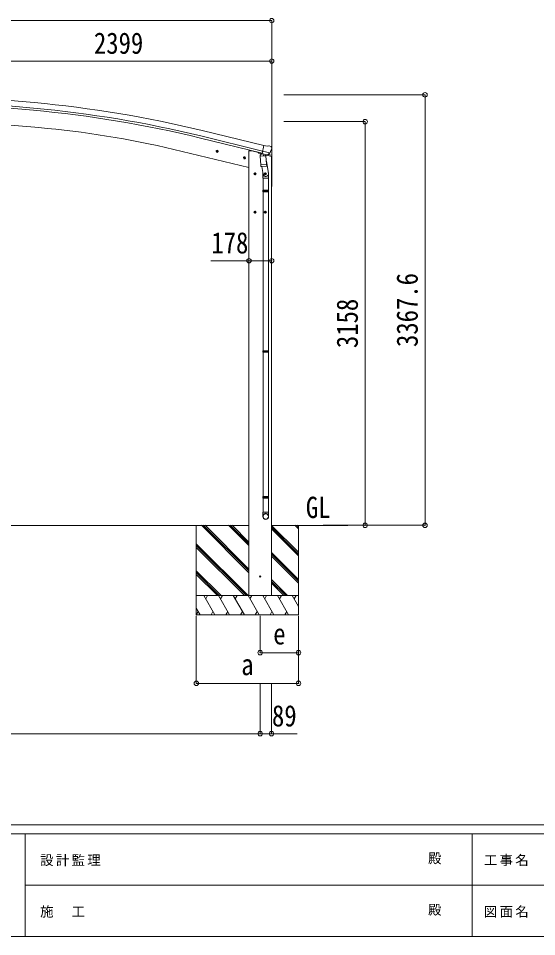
# Model space of a CAD drawing. Units: millimetres at full size, sheet at 1:35. Extents: x -9783 to 9892, y -6828 to 6752.
# Drawn here: x -4022 to 36, y -6828 to 355 of the extents above; entities that cross this region are included whole.
import ezdxf
from ezdxf.enums import TextEntityAlignment as Align

# ---------------------------------------------------------------- set-up
doc = ezdxf.new("R2010")
doc.units = ezdxf.units.MM
doc.header["$LTSCALE"] = 35
doc.header["$PDMODE"] = 32
doc.header["$PDSIZE"] = 35
for name, color, linetype, lineweight in [('0-0_0', 7, 'Continuous', 9), ('0-1_本体', 4, 'Continuous', 9), ('0-2_部品', 7, 'Continuous', 9), ('0-3_ELV2', 3, 'Continuous', 9), ('0-A_寸法', 6, 'Continuous', 9), ('F-0_240', 7, 'Continuous', 9)]:
    doc.layers.add(name, color=color, linetype=linetype, lineweight=lineweight)
doc.styles.add('ＭＳ ゴシック', font='')
doc.styles.get('ＭＳ ゴシック').set_extended_font_data('MS Gothic')

msp = doc.modelspace()

# ---------------------------------------------------------------- linework, layer by layer
at = {"layer": '0-0_0', "color": 6}
for p, q in [((-837.73, -3610.59), (-837.73, -242.99)), ((-1306.75, -452.59), (-1306.75, -3610.59))]:
    msp.add_line(p, q, dxfattribs=at)
at = {"layer": '0-0_0'}
for p, q in [((-2217.53, -3610.63), (-4803.99, -3610.63)), ((-2628.53, -3610.58), (-2628.53, -4310.58)), ((-2217.53, -3981.59), (-2588.55, -3610.58)), ((-2217.53, -3967.45), (-2574.41, -3610.58)), ((-2217.53, -3953.31), (-2560.26, -3610.58)), ((-2217.53, -3769.46), (-2376.42, -3610.58)), ((-2217.53, -3755.32), (-2362.27, -3610.58)), ((-2217.53, -3741.18), (-2348.13, -3610.58)), ((-1442.65, -3610.63), (-2039.53, -3610.63)), ((-1828.53, -3821.81), (-2039.53, -3610.81)), ((-1828.53, -3835.95), (-2039.53, -3624.96)), ((-1828.53, -3850.1), (-2039.53, -3639.1)), ((-1828.53, -3637.97), (-1855.92, -3610.58)), ((-1828.53, -3623.82), (-1841.77, -3610.58)), ((-1828.53, -3610.63), (-1828.53, -4310.58)), ((-2222.39, -4160.58), (-2628.53, -3754.44)), ((-2236.53, -4160.58), (-2628.53, -3768.59)), ((-2250.68, -4160.58), (-2628.53, -3782.73)), ((-1828.53, -4033.94), (-2039.53, -3822.94)), ((-1828.53, -4048.08), (-2039.53, -3837.09)), ((-1828.53, -4062.23), (-2039.53, -3851.23)), ((-2434.53, -4160.58), (-2628.53, -3966.58)), ((-2448.67, -4160.58), (-2628.53, -3980.72)), ((-2462.81, -4160.58), (-2628.53, -3994.86)), ((-1914.03, -4160.58), (-2039.53, -4035.08)), ((-1928.17, -4160.58), (-2039.53, -4049.22)), ((-1942.31, -4160.58), (-2039.53, -4063.36)), ((-2628.53, -4160.58), (-1828.53, -4160.58)), ((-2483.15, -4310.58), (-2569.75, -4160.58)), ((-2554.75, -4186.56), (-2539.75, -4160.58)), ((-2367.68, -4310.58), (-2454.28, -4160.58)), ((-2424.28, -4160.58), (-2439.28, -4186.56)), ((-2252.21, -4310.58), (-2338.81, -4160.58)), ((-2323.81, -4186.56), (-2308.81, -4160.58)), ((-2136.74, -4310.58), (-2223.34, -4160.58)), ((-2217.53, -4160.58), (-2039.53, -4160.58)), ((-2208.34, -4186.56), (-2193.34, -4160.58)), ((-2021.27, -4310.58), (-2107.87, -4160.58)), ((-2092.87, -4186.57), (-2077.87, -4160.58)), ((-1905.8, -4310.58), (-1992.4, -4160.58)), ((-1977.4, -4186.57), (-1962.4, -4160.58)), ((-1828.53, -4244.42), (-1876.94, -4160.58)), ((-1861.93, -4186.56), (-1846.93, -4160.58)), ((-2598.62, -4310.58), (-2628.53, -4258.77)), ((-2613.62, -4284.6), (-2628.53, -4310.44)), ((-2498.15, -4284.6), (-2513.15, -4310.58)), ((-2382.68, -4284.6), (-2397.68, -4310.58)), ((-2267.21, -4284.6), (-2282.21, -4310.58)), ((-2151.74, -4284.6), (-2166.74, -4310.58)), ((-2036.27, -4284.6), (-2051.27, -4310.58)), ((-1920.8, -4284.6), (-1935.8, -4310.58)), ((-1828.53, -4310.58), (-2628.53, -4310.58))]:
    msp.add_line(p, q, dxfattribs=at)
msp.add_circle((-2128.53, -4010.58), 5, dxfattribs=at)
at = {"layer": '0-1_本体'}
for p, q in [((-3898.55, -304.03), (-4375.86, -260.71)), ((-3903.98, -363.78), (-4381.25, -320.47)), ((-3902.46, -347.07), (-4379.58, -303.76)), ((-4399.8, -452.25), (-3861.87, -499.32)), ((-2592.08, -564.85), (-2109.07, -682.35)), ((-2099, -640.43), (-2581.85, -522.86)), ((-2113.01, -698.78), (-2596.05, -581.16)), ((-2805.63, -669.39), (-2217.53, -810.58)), ((-2217.53, -680.58), (-2193.53, -680.58)), ((-2217.53, -680.58), (-2217.53, -4160.58)), ((-2141.53, -693.07), (-2193.53, -680.58)), ((-2039.53, -4160.58), (-2039.53, -724.03))]:
    msp.add_line(p, q, dxfattribs=at)
at = {"layer": '0-1_本体', "color": 6}
msp.add_line((-2215.86, -1540.77), (-2037.86, -1540.77), dxfattribs=at)
at = {"layer": '0-1_本体'}
for centre, radius, start, end in [((-4712.57, -9272.6), 8962.23, 76.31388, 84.81388), ((-4712.57, -9272.6), 9005.44, 76.31388, 84.81388), ((-4712.57, -9272.6), 8945.44, 76.31388, 84.81388), ((-4508.13, -7877.72), 7406.65, 76.7111, 84.99429)]:
    msp.add_arc(centre, radius, start, end, dxfattribs=at)
at = {"layer": '0-2_部品'}
for p, q in [((-2072.77, -645.72), (-2098.7, -639.5)), ((-2072.77, -645.72), (-2059.51, -643.03)), ((-2045.03, -646.21), (-2058.21, -643.05)), ((-2455.04, -686.82), (-2474.49, -682.15)), ((-2472.06, -682.73), (-2466.9, -677.29)), ((-2469.93, -689.93), (-2472.06, -682.73)), ((-2467.1, -694.21), (-2462.43, -674.76)), ((-2466.9, -677.29), (-2459.6, -679.04)), ((-2459.6, -679.04), (-2457.47, -686.24)), ((-2141.53, -691.83), (-2141.53, -695.6)), ((-2118.28, -705.12), (-2137.69, -700.46)), ((-2114.34, -700.78), (-2127.65, -716.09)), ((-2127.65, -716.09), (-2127.21, -722.44)), ((-2113.39, -700.71), (-2114.34, -700.78)), ((-2110.31, -703.18), (-2111.84, -702.82)), ((-2073.61, -711.99), (-2110.31, -703.18)), ((-2051.76, -697.34), (-2109.27, -683.54)), ((-2104.36, -705.01), (-2103.34, -719.61)), ((-2076.15, -714), (-2101.96, -720.44)), ((-2084.84, -716.17), (-2084.61, -719.46)), ((-2071.33, -712.82), (-2078.85, -711.02)), ((-2036.97, -724.64), (-2078.67, -714.63)), ((-2075.45, -712.22), (-2075.39, -712.96)), ((-2072.08, -712.36), (-2073.61, -711.99)), ((-2068.62, -712.25), (-2052.24, -697.76)), ((-2064.66, -708.74), (-2039.27, -714.83)), ((-2041.93, -648.46), (-2038.07, -654.76)), ((-2037.71, -657.04), (-2037.99, -658.19)), ((-2036.97, -717.75), (-2036.97, -724.64)), ((-2241.11, -738.18), (-2260.55, -733.51)), ((-2258.13, -734.09), (-2252.96, -728.65)), ((-2256, -741.29), (-2258.13, -734.09)), ((-2253.17, -745.57), (-2248.5, -726.12)), ((-2252.96, -728.65), (-2245.66, -730.4)), ((-2245.66, -730.4), (-2243.53, -737.6)), ((-2128.75, -722.55), (-2083.07, -719.35)), ((-2124.08, -789.38), (-2128.75, -722.55)), ((-2124.08, -789.38), (-2078.39, -786.19)), ((-2124.07, -789.38), (-2123.18, -802.08)), ((-2083.07, -719.35), (-2078.39, -786.19)), ((-2080.12, -761.42), (-2064.21, -857.59)), ((-2077.53, -798.65), (-2078.41, -786.19)), ((-2178.53, -860.82), (-2158.53, -860.82)), ((-2175.03, -857.07), (-2168.53, -853.32)), ((-2168.53, -870.82), (-2168.53, -850.82)), ((-2168.53, -853.32), (-2162.03, -857.07)), ((-2162.03, -857.07), (-2162.03, -864.58)), ((-2079.38, -800.79), (-2121.07, -803.71)), ((-2115.65, -803.33), (-2104.91, -866.91)), ((-2108.06, -860.1), (-2108.06, -894.75)), ((-2098.53, -860.82), (-2078.53, -860.82)), ((-2095.03, -857.07), (-2088.53, -853.32)), ((-2088.53, -870.82), (-2088.53, -850.82)), ((-2088.53, -853.32), (-2082.03, -857.07)), ((-2082.03, -857.07), (-2082.03, -864.58)), ((-2077.93, -800.01), (-2077.93, -800.01)), ((-2062.06, -894.75), (-2062.06, -860.4)), ((-2162.03, -864.58), (-2168.53, -868.33)), ((-2108.06, -894.75), (-2062.06, -894.75)), ((-2106.06, -894.75), (-2106.06, -988.75)), ((-2082.03, -864.58), (-2088.53, -868.33)), ((-2064.06, -894.75), (-2064.06, -988.75)), ((-2108.06, -990.75), (-2107.06, -988.75)), ((-2108.06, -990.75), (-2062.06, -990.75)), ((-2108.06, -990.75), (-2108.06, -998.75)), ((-2108.06, -998.75), (-2062.06, -998.75)), ((-2108.06, -998.75), (-2107.06, -1000.75)), ((-2107.06, -988.75), (-2063.06, -988.75)), ((-2107.06, -1000.75), (-2063.06, -1000.75)), ((-2106.06, -1000.75), (-2106.06, -2244.94)), ((-2064.06, -1000.75), (-2064.06, -2244.94)), ((-2062.06, -990.75), (-2063.06, -988.75)), ((-2178.53, -1160.82), (-2158.53, -1160.82)), ((-2175.03, -1157.07), (-2168.53, -1153.32)), ((-2168.53, -1170.82), (-2168.53, -1150.82)), ((-2168.53, -1153.32), (-2162.03, -1157.07)), ((-2162.03, -1164.58), (-2168.53, -1168.33)), ((-2162.03, -1157.07), (-2162.03, -1164.58)), ((-2098.53, -1160.82), (-2078.53, -1160.82)), ((-2095.03, -1157.07), (-2088.53, -1153.32)), ((-2088.53, -1170.82), (-2088.53, -1150.82)), ((-2088.53, -1153.32), (-2082.03, -1157.07)), ((-2082.03, -1164.58), (-2088.53, -1168.33)), ((-2082.03, -1157.07), (-2082.03, -1164.58)), ((-2108.06, -2246.94), (-2107.06, -2244.94)), ((-2108.06, -2246.94), (-2062.06, -2246.94)), ((-2108.06, -2246.94), (-2108.06, -2254.94)), ((-2108.06, -2254.94), (-2062.06, -2254.94)), ((-2108.06, -2254.94), (-2107.06, -2256.94)), ((-2107.06, -2244.94), (-2063.06, -2244.94)), ((-2107.06, -2256.94), (-2063.06, -2256.94)), ((-2106.06, -2256.94), (-2106.06, -3385.13)), ((-2064.06, -2256.94), (-2064.06, -3385.13)), ((-2062.06, -2246.94), (-2063.06, -2244.94)), ((-2108.06, -3387.13), (-2107.06, -3385.13)), ((-2108.06, -3387.13), (-2062.06, -3387.13)), ((-2108.06, -3387.13), (-2108.06, -3395.13)), ((-2108.06, -3395.13), (-2062.06, -3395.13)), ((-2108.06, -3395.13), (-2107.06, -3397.13)), ((-2107.06, -3385.13), (-2063.06, -3385.13)), ((-2107.06, -3397.13), (-2063.06, -3397.13)), ((-2106.06, -3397.13), (-2106.06, -3507.13)), ((-2064.06, -3397.13), (-2064.06, -3507.13)), ((-2062.06, -3387.13), (-2063.06, -3385.13)), ((-2108.06, -3541.27), (-2108.06, -3507.13)), ((-2108.06, -3507.13), (-2062.06, -3507.13)), ((-2062.06, -3541.27), (-2062.06, -3507.13))]:
    msp.add_line(p, q, dxfattribs=at)
for points in [[(-2104.13, -704.95), (-2113.85, -702.61), (-2098.7, -639.5)], [(-2457.47, -686.24), (-2462.63, -691.68), (-2469.93, -689.93)], [(-2104.13, -704.95), (-2103.89, -705.1), (-2079.12, -711.04), (-2078.85, -711.02)], [(-2051.49, -696.77), (-2052.08, -697.61), (-2052.24, -697.76)], [(-2243.53, -737.6), (-2248.7, -743.04), (-2256, -741.29)], [(-2168.53, -868.33), (-2175.03, -864.58), (-2175.03, -857.07)], [(-2088.53, -868.33), (-2095.03, -864.58), (-2095.03, -857.07)], [(-2062.06, -990.75), (-2062.06, -998.75), (-2063.06, -1000.75)], [(-2168.53, -1168.33), (-2175.03, -1164.58), (-2175.03, -1157.07)], [(-2088.53, -1168.33), (-2095.03, -1164.58), (-2095.03, -1157.07)], [(-2062.06, -2246.94), (-2062.06, -2254.94), (-2063.06, -2256.94)], [(-2062.06, -3387.13), (-2062.06, -3395.13), (-2063.06, -3397.13)]]:
    msp.add_lwpolyline(points, dxfattribs=at)
for centre, radius in [((-2464.77, -684.48), 8.5), ((-2464.77, -684.48), 7.7), ((-2464.77, -684.48), 6.5), ((-2250.83, -735.85), 8.5), ((-2250.83, -735.85), 7.7), ((-2250.83, -735.85), 6.5), ((-2168.53, -860.82), 8.5), ((-2168.53, -860.82), 7.7), ((-2168.53, -860.82), 6.5), ((-2088.53, -860.82), 8.5), ((-2088.53, -860.82), 7.7), ((-2088.53, -860.82), 6.5), ((-2168.53, -1160.82), 8.5), ((-2168.53, -1160.82), 7.7), ((-2168.53, -1160.82), 6.5), ((-2088.53, -1160.82), 8.5), ((-2088.53, -1160.82), 7.7), ((-2088.53, -1160.82), 6.5)]:
    msp.add_circle(centre, radius, dxfattribs=at)
at = {"layer": '0-2_部品', "color": 4}
msp.add_circle((-2128.53, -4010.58), 4.5, dxfattribs=at)
at = {"layer": '0-2_部品'}
for centre, radius, start, end in [((-2058.91, -645.97), 3, 76.5, 101.5), ((-2046.19, -651.08), 5, 31.5, 76.5), ((-2136.53, -695.6), 5, 180, 256.5), ((-2111.72, -702.33), 0.5, 221.23754, 256.5), ((-2104.96, -705.09), 0.604, 7.79405, 79.40158), ((-2076.39, -713.03), 1, 284, 4), ((-2074.95, -712.19), 0.5, 76.5, 184), ((-2071.96, -711.88), 0.5, 256.5, 291.76246), ((-2234.79, -610.94), 202.4, 334.90875, 346.5), ((-2039.97, -717.75), 3, 0, 76.5), ((-2102.32, -719.47), 1.03, 188.03431, 289.96103), ((-2121.21, -801.71), 2, 190.53157, 274), ((-2079.52, -798.8), 2, 274, 322.59038), ((-2079.47, -798.83), 1.95, 322.52234, 4.95983), ((-2092.06, -860.4), 30, 0, 2.54858)]:
    msp.add_arc(centre, radius, start, end, dxfattribs=at)
for centre, major_axis, ratio, start_param, end_param in [((-2070.63, -709.9), (0.73, -2.92), 0.997631, 5.8041905, 5.8929484), ((-2070.66, -709.77), (-2.63, 3.16), 0.650902, 2.1145521, 2.1873627), ((-2070.6, -710), (0.73, -2.92), 0.997631, 5.965759, 6.7621801), ((-2040.63, -656.32), (1.57, -2.57), 0.99628, 0.7835347, 1.5707963), ((-2085.06, -860.1), (-23, 0), 0.996195, 6.0000678, 10.0103449), ((-2085.06, -860.1), (-21, 0), 0.996195, 0.3319459, 3.3482706), ((-2085.06, -3539.53), (23, 0), 0.996195, 6.2831853, 9.424778), ((-2085.06, -3541.27), (23, 0), 0.996195, 6.2831853, 9.424778), ((-2085.06, -3541.27), (0, -23.43), 0.981806, 4.712389, 7.8539816)]:
    msp.add_ellipse(centre, major_axis=major_axis, ratio=ratio, start_param=start_param, end_param=end_param, dxfattribs=at)
msp.add_ellipse((-2085.06, -3541.27), major_axis=(-21, 0), ratio=0.996195, dxfattribs=at)
at = {"layer": '0-3_ELV2', "color": 6}
for p, q in [((-6762.71, -5240.74), (-2128.68, -5240.74)), ((-2128.68, -5240.74), (-2039.68, -5240.74))]:
    msp.add_line(p, q, dxfattribs=at)
at = {"layer": '0-A_寸法'}
for p, q in [((-6851.86, 337.77), (-2037.86, 337.77)), ((-2037.86, 337.77), (-2037.86, 21.15)), ((-2037.86, 21.15), (-4436.86, 21.15)), ((-2037.86, 21.15), (-2037.86, 21.15)), ((-2037.86, 21.15), (-2037.86, -960.79)), ((-837.73, -242.99), (-1944.01, -242.99)), ((-1306.75, -452.59), (-1944.01, -452.59)), ((-2215.86, -1540.77), (-2515.86, -1540.77)), ((-1306.75, -3610.59), (-1635.57, -3610.59)), ((-837.73, -3610.59), (-1306.75, -3610.59)), ((-2628.28, -4846.95), (-2628.28, -4318.01)), ((-2128.53, -4606.98), (-2128.53, -4318.01)), ((-1828.28, -4846.95), (-1828.28, -4318.01)), ((-1828.28, -4606.98), (-1828.28, -4318.01)), ((-2128.53, -4606.98), (-1828.28, -4606.98)), ((-1828.28, -4846.95), (-2628.28, -4846.95)), ((-2128.68, -5240.74), (-2128.68, -4846.95)), ((-2039.68, -5240.74), (-2039.68, -4846.95)), ((-2039.68, -5240.74), (-1839.68, -5240.74))]:
    msp.add_line(p, q, dxfattribs=at)
for p in [(-2037.86, 337.77), (-2037.86, 21.15), (-837.73, -242.99), (-1306.75, -452.59), (-2215.86, -1540.77), (-2037.86, -1540.77), (-1306.75, -3610.59), (-837.73, -3610.59), (-2128.53, -4606.98), (-1828.28, -4606.98), (-2628.28, -4846.95), (-1828.28, -4846.95), (-2128.68, -5240.74), (-2039.68, -5240.74)]:
    msp.add_point(p, dxfattribs=at)
at = {"layer": 'F-0_240', "color": 5}
for p, q in [((-9783.03, -5953.1), (9396.97, -5953.1)), ((-9783.03, -6023.1), (6285.75, -6023.1)), ((-3969.25, -6023.1), (-3969.25, -6828.1)), ((-469.25, -6023.1), (-469.25, -6828.1)), ((-3969.25, -6425.6), (3205.75, -6425.6)), ((-9783.03, -6828.1), (9396.97, -6828.1))]:
    msp.add_line(p, q, dxfattribs=at)

# ---------------------------------------------------------------- texts
at = {"layer": '0-0_0', "style": 'ＭＳ ゴシック', "width": 0.85}
msp.add_text('GL', height=166.8, dxfattribs=at).set_placement((-1770.95, -3603.65), align=Align.BOTTOM_LEFT)
at = {"layer": '0-A_寸法', "color": 7, "style": 'ＭＳ ゴシック', "width": 0.85}
for s, p in [('2399', (-3429.86, 28.15)), ('178', (-2510.23, -1533.77)), ('e', (-2026.41, -4592.6)), ('a', (-2276.41, -4832.58)), ('89', (-2035.93, -5233.74))]:
    msp.add_text(s, height=166.8, dxfattribs=at).set_placement(p, align=Align.BOTTOM_LEFT)
for s, p in [('3367.6', (-844.73, -2215.54)), ('3158', (-1313.75, -2224.09))]:
    msp.add_text(s, height=166.8, rotation=90, dxfattribs=at).set_placement(p, align=Align.BOTTOM_LEFT)
at = {"layer": 'F-0_240', "style": 'ＭＳ ゴシック'}
for p in [(-814.24, -6276.85), (-814.24, -6679.35)]:
    msp.add_text('殿', height=76.98, dxfattribs=at).set_placement(p, align=Align.BOTTOM_LEFT)
at = {"layer": 'F-0_240', "char_height": 76.98, "attachment_point": 7, "style": 'ＭＳ ゴシック'}
for s, insert in [('\\T1.17;設計監理', (-3851.04, -6276.85)), ('\\T1.17;工事名', (-376.96, -6276.85)), ('\\T1.17;施\u3000工', (-3851.04, -6679.35)), ('\\T1.17;図面名', (-376.96, -6679.35))]:
    msp.add_mtext(s, dxfattribs=dict(at, insert=insert))

doc.saveas('drawing.dxf')
